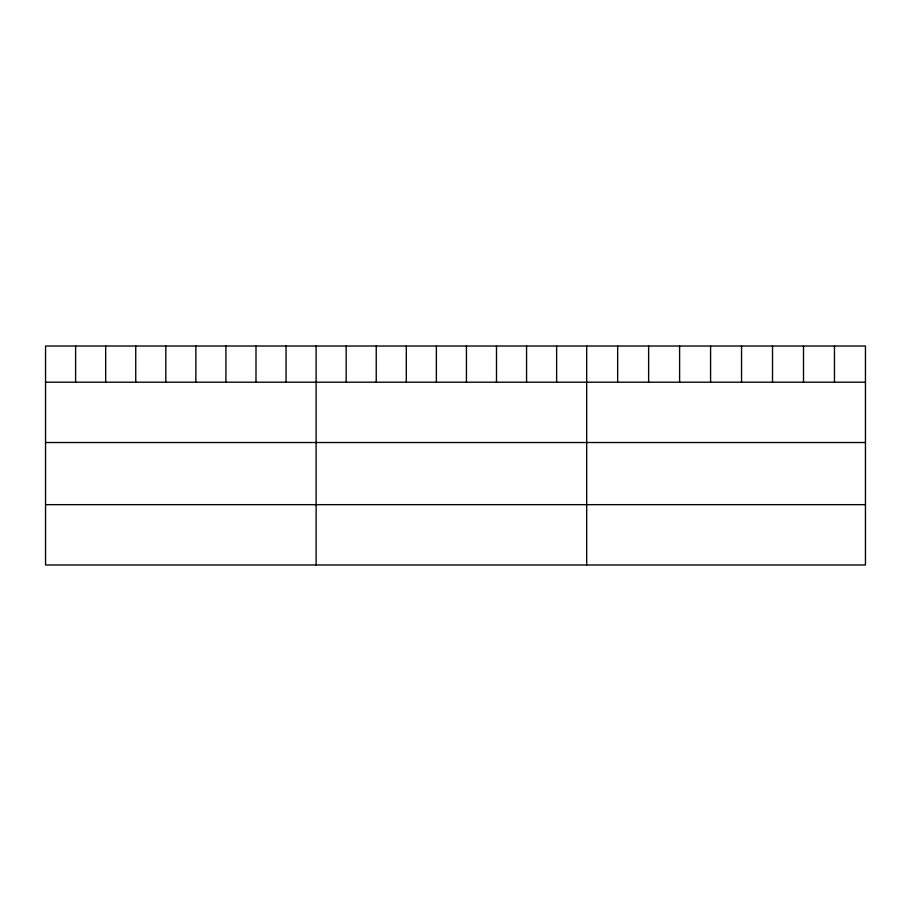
<?xml version="1.0" encoding="UTF-8"?>
<svg xmlns="http://www.w3.org/2000/svg" width="911" height="911" viewBox="0 0 911 911"><rect width="100%" height="100%" fill="white"/><g stroke="black" fill="none" stroke-linecap="round" stroke-linejoin="round"><path stroke-width="1.37" d="M865.45 382.199L865.45 564.979L45.55 564.979L45.55 346.021L865.45 346.021L865.45 382.199L45.55 382.199M45.55 442.518L865.45 442.518M45.55 504.66L865.45 504.66M834.476 346.021L834.476 382.199M803.502 346.021L803.502 382.199M772.528 346.021L772.528 382.199M741.554 346.021L741.554 382.199M710.58 346.021L710.58 382.199M679.606 346.021L679.606 382.199M648.632 346.021L648.632 382.199M617.658 346.021L617.658 382.199M586.684 346.021L586.684 564.979M556.621 346.021L556.621 382.199M526.558 346.021L526.558 382.199M496.495 346.021L496.495 382.199M466.432 346.021L466.432 382.199M436.369 346.021L436.369 382.199M406.306 346.021L406.306 382.199M376.243 346.021L376.243 382.199M346.18 346.021L346.18 382.199M316.117 346.021L316.117 564.979M286.054 346.021L286.054 382.199M255.991 346.021L255.991 382.199M225.928 346.021L225.928 382.199M195.865 346.021L195.865 382.199M165.802 346.021L165.802 382.199M135.739 346.021L135.739 382.199M105.676 346.021L105.676 382.199M75.613 346.021L75.613 382.199"/></g></svg>
